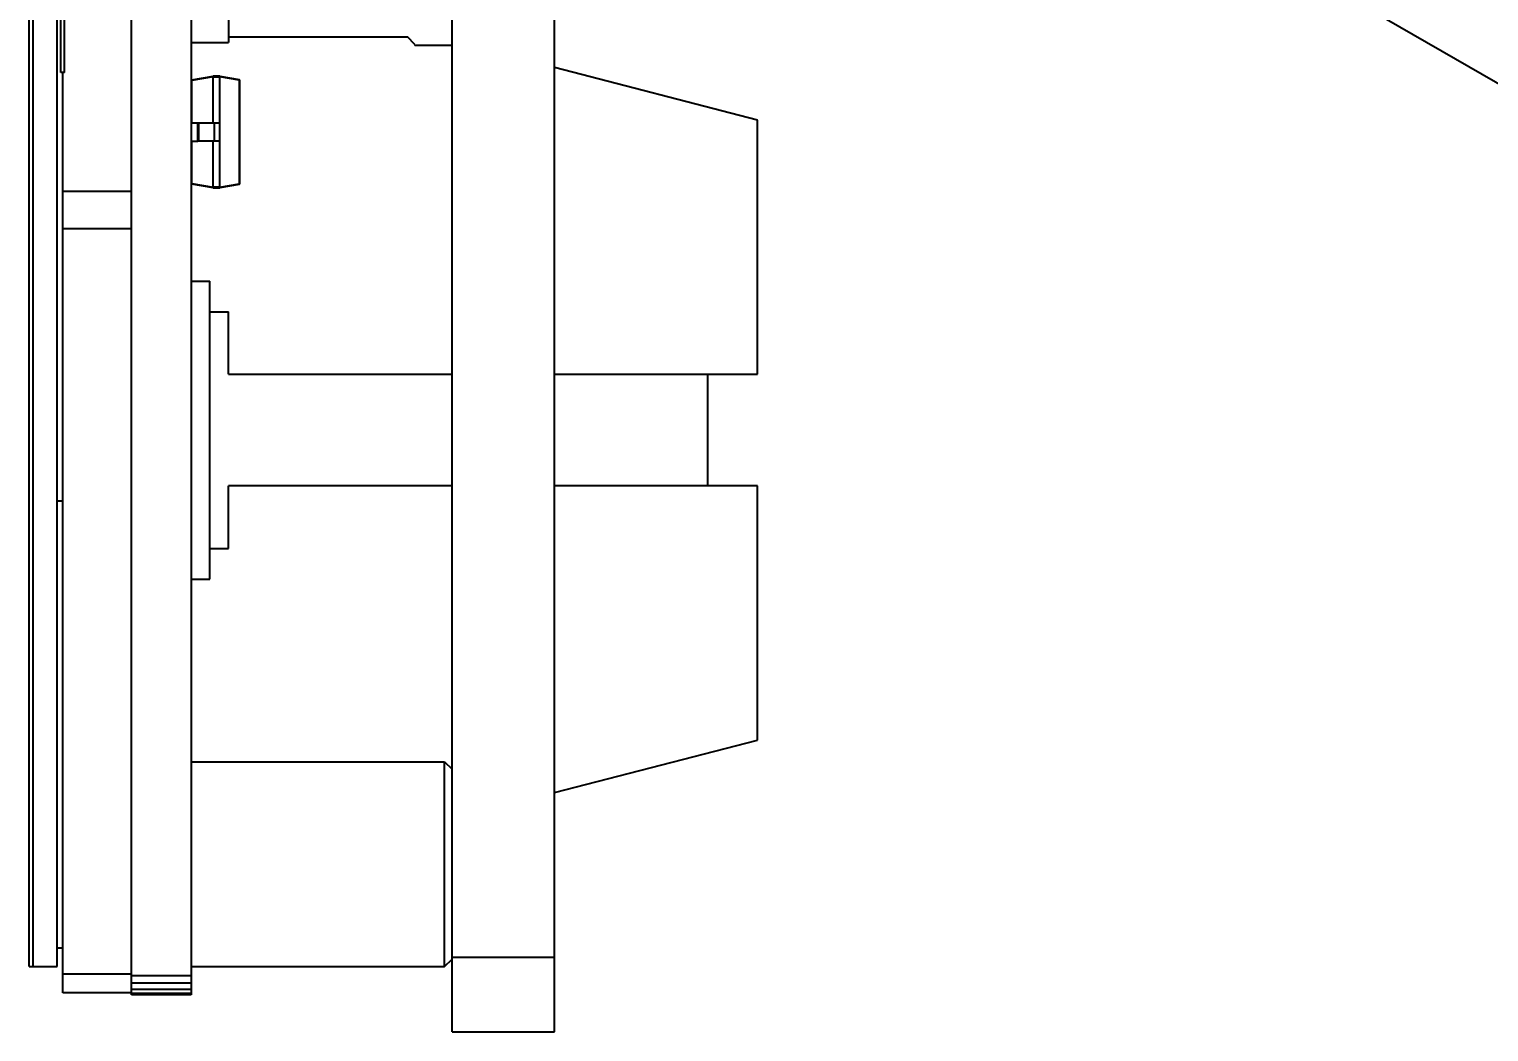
# Model space of a CAD drawing. Header units: inches. Extents: x -128 to 290, y -30 to 138.
# Drawn here: x 93.21 to 132.39, y -22.79 to 4.12 of the extents above; entities that cross this region are included whole.
import ezdxf

# ---------------------------------------------------------------- set-up
doc = ezdxf.new("R2010")
doc.units = ezdxf.units.IN
doc.header["$LTSCALE"] = 1.21
doc.header["$MEASUREMENT"] = 0
doc.header["$PDMODE"] = 3
doc.header["$PDSIZE"] = 0.3125
doc.layers.get('0').update_dxf_attribs({"linetype": 'CONTINUOUS'})
doc.layers.get('Defpoints').update_dxf_attribs({"linetype": 'CONTINUOUS'})
doc.layers.add('DIM', color=3, linetype='CONTINUOUS')
doc.styles.get("Standard").update_dxf_attribs({"font": 'txt', "width": 0.8})
doc.dimstyles.get("Standard").update_dxf_attribs({"dimtxt": 0.15625, "dimasz": 0.1875, "dimexe": 0.125, "dimexo": 0.0625, "dimgap": 0.09, "dimtad": 0, "dimtih": 1, "dimtoh": 1, "dimzin": 4, "dimdsep": 46, "dimtxsty": 'STANDARD', "dimblk": '_FILLED', "dimblk1": '_FILLED', "dimblk2": '_FILLED', "dimcen": 0.09, "dimazin": 1, "dimtp": 0.01, "dimtm": 0.01, "dimtfac": 1, "dimtofl": 0, "dimtmove": 0, "dimatfit": 3, "dimldrblk": '_FILLED', "dimfxl": 1, "dimtolj": 1, "dimtzin": 4, "dimarcsym": 0})

# ---------------------------------------------------------------- blocks, each defined once
blk = doc.blocks.new('_FILLED')
at = {"color": 0, "linetype": 'ByBlock'}
blk.add_solid([(0, 0), (-1, 0.167), (-1, -0.167)], dxfattribs=at)
blk = doc.blocks.new('*D18')
at = {"layer": 'Defpoints', "color": 0}
for p in [(107.314, 47.308), (138.972, 40.874), (157.741, 6.322), (143.751, -1.755), (107.314, -22.792)]:
    blk.add_point(p, dxfattribs=at)
at = {"layer": 'DIM', "color": 0, "lineweight": -2}
for p, q in [((107.314, 47.371), (107.314, 48.436)), ((157.795, 6.353), (168.999, 12.822))]:
    blk.add_line(p, q, dxfattribs=at)
for start, end in [(61.46944, 88.58978), (31.41022, 58.53056)]:
    blk.add_arc((107.314, -22.792), 71.103, start, end, dxfattribs=at)
at = {"layer": 'DIM', "color": 0, "lineweight": -2, "xscale": 1.75, "yscale": 1.75, "zscale": 1.75}
for p, rotation in [((107.314, 48.311), 179.2948916595933), ((168.891, 12.76), 300.7051083400771)]:
    blk.add_blockref('_FILLED', p, dxfattribs=dict(at, rotation=rotation))
at = {"layer": 'DIM', "color": 0, "insert": (142.866, 38.785), "char_height": 2, "attachment_point": 5, "rotation": 330}
blk.add_mtext('\\A1;60%%d', dxfattribs=at)

msp = doc.modelspace()

# ---------------------------------------------------------------- linework, layer by layer
at = {"color": 7, "linetype": 'Continuous'}
for p, q in [((95.964, -21.802), (95.964, 47.308)), ((97.564, 47.308), (97.564, -21.802)), ((104.564, -22.792), (104.564, 47.308)), ((107.314, -22.792), (107.314, 47.308)), ((93.214, -21.042), (93.214, 46.558)), ((94.164, 2.958), (94.164, 24.958)), ((118.069, 11.072), (140.286, -1.755)), ((93.314, 6.458), (93.314, -21.042)), ((93.964, -21.042), (93.964, 6.458)), ((94.064, 2.958), (94.064, 6.458)), ((98.564, 6.258), (98.564, 3.758)), ((97.564, 3.758), (98.564, 3.758)), ((98.564, 3.908), (103.364, 3.908)), ((103.564, 3.708), (103.364, 3.908)), ((103.564, 3.708), (103.564, 3.683)), ((104.564, 3.683), (103.564, 3.683)), ((94.164, 2.958), (94.064, 2.958)), ((94.114, -21.742), (94.114, 2.958)), ((97.581, 2.757), (98.149, 2.857)), ((98.149, 2.837), (97.581, 2.737)), ((97.581, 2.737), (97.581, 2.757)), ((98.329, 2.857), (98.149, 2.857)), ((98.149, 2.857), (98.149, 2.837)), ((98.149, 1.607), (98.149, 2.837)), ((98.149, 2.837), (98.329, 2.837)), ((98.329, 2.857), (98.848, 2.766)), ((98.329, 2.857), (98.329, 2.837)), ((98.329, -0.123), (98.329, 2.837)), ((98.848, 2.746), (98.329, 2.837)), ((98.848, 2.766), (98.848, 2.746)), ((98.848, 2.746), (98.848, -0.032)), ((98.848, 2.746), (98.864, 2.746)), ((98.864, -0.032), (98.864, 2.746)), ((112.764, 1.679), (107.314, 3.09)), ((97.581, 1.607), (97.581, 2.737)), ((97.564, 1.607), (97.744, 1.607)), ((97.744, 1.107), (97.744, 1.607)), ((97.744, 1.607), (97.762, 1.607)), ((97.762, 1.607), (97.762, 1.107)), ((97.762, 1.607), (98.175, 1.607)), ((98.175, 1.607), (98.175, 1.107)), ((98.175, 1.607), (98.329, 1.607)), ((112.764, -5.142), (112.764, 1.679)), ((97.564, 1.107), (97.744, 1.107)), ((97.581, -0.023), (97.581, 1.107)), ((97.762, 1.107), (97.744, 1.107)), ((98.175, 1.107), (97.762, 1.107)), ((98.149, -0.123), (98.149, 1.107)), ((98.329, 1.107), (98.175, 1.107)), ((95.964, -0.242), (94.114, -0.242)), ((97.581, -0.023), (98.149, -0.123)), ((97.581, -0.043), (97.581, -0.023)), ((98.149, -0.143), (97.581, -0.043)), ((98.329, -0.123), (98.149, -0.123)), ((98.149, -0.123), (98.149, -0.143)), ((98.149, -0.143), (98.329, -0.143)), ((98.329, -0.123), (98.848, -0.032)), ((98.848, -0.051), (98.329, -0.143)), ((98.329, -0.123), (98.329, -0.143)), ((98.864, -0.032), (98.848, -0.032)), ((98.848, -0.032), (98.848, -0.051)), ((95.964, -1.242), (94.114, -1.242)), ((97.564, -2.642), (98.064, -2.642)), ((98.064, -10.642), (98.064, -2.642)), ((98.064, -3.467), (98.564, -3.467)), ((98.564, -5.142), (98.564, -3.467)), ((98.564, -5.142), (104.564, -5.142)), ((107.314, -5.142), (112.764, -5.142)), ((111.424, -5.142), (111.424, -8.142)), ((98.564, -9.817), (98.564, -8.142)), ((104.564, -8.142), (98.564, -8.142)), ((112.764, -8.142), (107.314, -8.142)), ((112.764, -14.963), (112.764, -8.142)), ((93.964, -8.542), (94.114, -8.542)), ((98.064, -9.817), (98.564, -9.817)), ((97.564, -10.642), (98.064, -10.642)), ((107.314, -16.373), (112.764, -14.963)), ((97.564, -15.542), (104.364, -15.542)), ((104.364, -15.542), (104.564, -15.742)), ((104.364, -21.042), (104.364, -15.542)), ((93.964, -20.542), (94.114, -20.542)), ((93.214, -21.042), (93.964, -21.042)), ((97.564, -21.042), (104.364, -21.042)), ((104.364, -21.042), (104.564, -20.842)), ((104.564, -20.792), (107.314, -20.792)), ((95.964, -21.242), (94.114, -21.242)), ((97.564, -21.292), (95.964, -21.292)), ((97.564, -21.487), (95.964, -21.487)), ((95.964, -21.742), (94.114, -21.742)), ((97.564, -21.652), (95.964, -21.652)), ((97.564, -21.763), (95.964, -21.763)), ((97.564, -21.802), (95.964, -21.802)), ((104.564, -22.792), (107.314, -22.792))]:
    msp.add_line(p, q, dxfattribs=at)
for centre, start, end in [((98.844, 2.746), 0, 80), ((98.844, -0.032), 280, 0)]:
    msp.add_arc(centre, 0.02, start, end, dxfattribs=at)

# ---------------------------------------------------------------- dimensions: what is measured, and where the dimension line sits
at = {"layer": 'DIM'}
dim = msp.add_angular_dim_2l(base=(138.972, 40.874), line1=((143.751, -1.755), (157.741, 6.322)), line2=((107.314, -22.792), (107.314, 47.308)), dimstyle='STANDARD', override={"dimtxt": 2, "dimasz": 1.75, "dimtih": 0, "dimtoh": 0, "dimzin": 0, "dimcen": 0.198, "dimadec": 0, "dimazin": 0, "dimtp": 0, "dimtm": 0, "dimtdec": 4, "dimtzin": 0}, dxfattribs=at)
dim.commit()
dim.dimension.update_dxf_attribs({"geometry": '*D18', "text_midpoint": (142.866, 38.785)})

doc.saveas('drawing.dxf')
